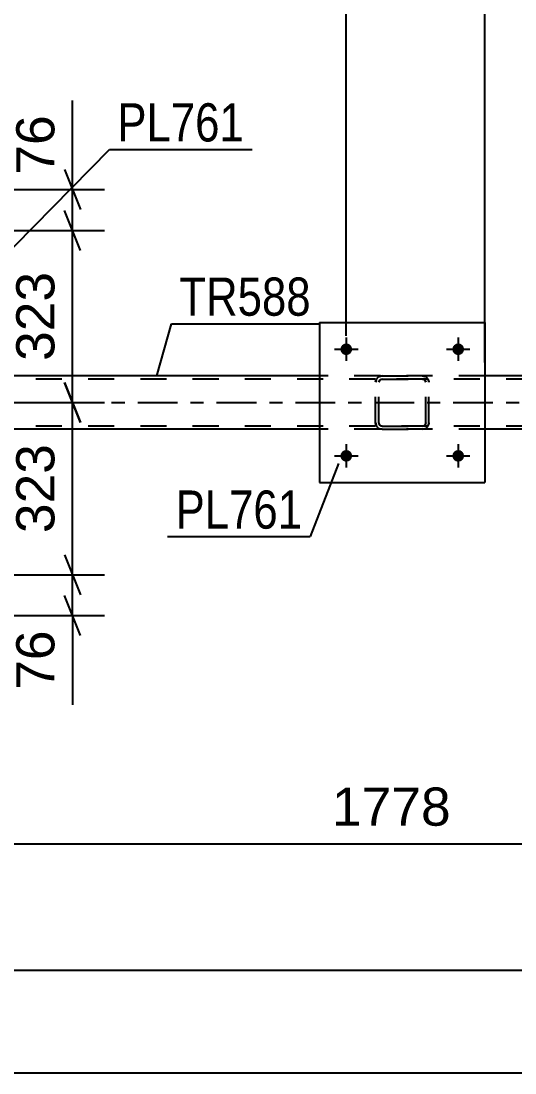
# Model space of a CAD drawing. Header units: millimetres. Extents: x 0 to 841, y 0 to 594.
# Drawn here: x 130.5 to 167.6, y 468.2 to 547.1 of the extents above; entities that cross this region are included whole.
import ezdxf

# ---------------------------------------------------------------- set-up
doc = ezdxf.new("R2010")
doc.units = ezdxf.units.MM
doc.linetypes.add('DXK_LINE_DOT2', pattern=[3.9198, 1.9599, -1.9599])
doc.linetypes.add('DXK_LINE_DOT3', pattern=[5.9187, 2.979, -0.9799, 0.9799, -0.9799])
doc.styles.add('Arial', font='arial.ttf', dxfattribs={"height": 0.2})
doc.styles.add('Arial Narrow', font='ARIALN.TTF', dxfattribs={"height": 0.2})

# ---------------------------------------------------------------- blocks, each defined once
blk = doc.blocks.new('Part-203724102-4815 - 4784')
at = {"color": 7, "linetype": 'DXK_LINE_DOT2'}
for p, q in [((733.313, 520.23), (80.081, 520.23)), ((165.315, 520.47), (152.915, 520.47)), ((733.313, 516.71), (80.081, 516.71)), ((165.315, 516.47), (152.915, 516.47))]:
    blk.add_line(p, q, dxfattribs=at)
at = {"color": 2, "linetype": 'Continuous'}
for p, q in [((152.915, 520.47), (125.315, 520.47)), ((191.683, 520.47), (165.315, 520.47)), ((152.915, 516.47), (125.315, 516.47)), ((191.683, 516.47), (165.315, 516.47))]:
    blk.add_line(p, q, dxfattribs=at)
at = {"color": 7, "linetype": 'DXK_LINE_DOT3'}
blk.add_line((80.081, 518.47), (733.313, 518.47), dxfattribs=at)
blk = doc.blocks.new('Part-203724102-4826 - 4784')
at = {"color": 2, "linetype": 'Continuous'}
for p, q in [((152.915, 524.469), (152.915, 512.469)), ((152.915, 524.469), (165.315, 524.469)), ((165.315, 524.469), (165.315, 512.469)), ((152.915, 512.469), (165.315, 512.469))]:
    blk.add_line(p, q, dxfattribs=at)
blk = doc.blocks.new('Part-203724102-4827 - 4784')
at = {"color": 7, "linetype": 'DXK_LINE_DOT2'}
for p, q in [((157.411, 520.433), (157.595, 520.47)), ((157.595, 520.469), (157.411, 520.432)), ((157.595, 520.23), (157.503, 520.212)), ((157.503, 520.211), (157.595, 520.229)), ((157.595, 520.469), (157.595, 520.47)), ((157.595, 520.47), (160.635, 520.47)), ((157.595, 520.469), (160.635, 520.469)), ((157.595, 520.229), (157.595, 520.23)), ((160.635, 520.23), (157.595, 520.23)), ((157.595, 520.229), (160.635, 520.229)), ((160.635, 520.469), (160.635, 520.47)), ((160.635, 520.47), (160.818, 520.433)), ((160.818, 520.432), (160.635, 520.469)), ((160.635, 520.229), (160.635, 520.23)), ((160.727, 520.212), (160.635, 520.23)), ((160.635, 520.229), (160.727, 520.211)), ((157.115, 519.99), (157.151, 520.174)), ((157.151, 520.173), (157.115, 519.989)), ((157.115, 516.949), (157.115, 519.99)), ((157.373, 520.082), (157.355, 519.99)), ((157.355, 519.989), (157.373, 520.081)), ((157.355, 516.949), (157.355, 519.99)), ((157.425, 520.16), (157.373, 520.082)), ((157.373, 520.081), (157.425, 520.159)), ((157.503, 520.212), (157.425, 520.16)), ((157.425, 520.159), (157.503, 520.211)), ((160.804, 520.16), (160.727, 520.212)), ((160.727, 520.211), (160.804, 520.159)), ((160.856, 520.082), (160.804, 520.16)), ((160.804, 520.159), (160.856, 520.081)), ((160.875, 519.99), (160.856, 520.082)), ((160.856, 520.081), (160.875, 519.989)), ((160.875, 516.949), (160.875, 519.99)), ((161.078, 520.174), (161.115, 519.99)), ((161.115, 519.989), (161.078, 520.173)), ((161.115, 516.949), (161.115, 519.99)), ((157.151, 516.766), (157.115, 516.95)), ((157.115, 516.949), (157.151, 516.765)), ((157.355, 516.95), (157.373, 516.858)), ((157.373, 516.857), (157.355, 516.949)), ((157.373, 516.858), (157.425, 516.78)), ((157.425, 516.779), (157.373, 516.857)), ((157.595, 516.47), (157.411, 516.506)), ((157.411, 516.505), (157.595, 516.469)), ((157.425, 516.78), (157.503, 516.728)), ((157.503, 516.727), (157.425, 516.779)), ((157.503, 516.728), (157.595, 516.71)), ((157.595, 516.709), (157.503, 516.727)), ((157.595, 516.709), (157.595, 516.71)), ((157.595, 516.71), (160.635, 516.71)), ((157.595, 516.709), (160.635, 516.709)), ((157.595, 516.469), (157.595, 516.47)), ((157.595, 516.47), (160.635, 516.47)), ((157.595, 516.469), (160.635, 516.469)), ((160.635, 516.71), (160.727, 516.728)), ((160.727, 516.727), (160.635, 516.709)), ((160.635, 516.709), (160.635, 516.71)), ((160.818, 516.506), (160.635, 516.47)), ((160.635, 516.469), (160.818, 516.505)), ((160.635, 516.469), (160.635, 516.47)), ((160.727, 516.728), (160.804, 516.78)), ((160.804, 516.779), (160.727, 516.727)), ((160.804, 516.78), (160.856, 516.858)), ((160.856, 516.857), (160.804, 516.779)), ((160.856, 516.858), (160.875, 516.95)), ((160.875, 516.949), (160.856, 516.857)), ((161.115, 516.95), (161.078, 516.766)), ((161.078, 516.765), (161.115, 516.949))]:
    blk.add_line(p, q, dxfattribs=at)
at = {"color": 7, "linetype": 'DXK_LINE_DOT3'}
blk.add_line((159.115, 518.468), (159.115, 518.471), dxfattribs=at)
at = {"color": 7, "linetype": 'DXK_LINE_DOT2'}
for centre, start, end in [((157.595, 519.99), 112.5, 157.5), ((157.595, 519.989), 112.5, 157.5), ((160.635, 519.99), 22.5, 67.5), ((160.635, 519.989), 22.5, 67.5), ((157.595, 516.95), 202.5, 247.5), ((157.595, 516.949), 202.5, 247.5), ((160.635, 516.95), 292.5, 337.5), ((160.635, 516.949), 292.5, 337.5)]:
    blk.add_arc(centre, 0.48, start, end, dxfattribs=at)
blk = doc.blocks.new('Bolt-203724102-4895 - 4784')
at = {"linetype": 'Continuous'}
for points in [[(155.355, 522.47, -1), (154.475, 522.47, -1)], [(163.755, 522.47, -1), (162.875, 522.47, -1)]]:
    blk.add_hatch(color=1, dxfattribs=at).paths.add_polyline_path(points)
at = {"color": 1, "linetype": 'Continuous'}
for p, q in [((154.915, 523.35), (154.915, 521.59)), ((163.315, 523.35), (163.315, 521.59)), ((154.035, 522.47), (155.795, 522.47)), ((162.435, 522.47), (164.195, 522.47))]:
    blk.add_line(p, q, dxfattribs=at)
blk = doc.blocks.new('Bolt-203724102-4896 - 4784')
at = {"linetype": 'Continuous'}
for points in [[(155.355, 514.47, -1), (154.475, 514.47, -1)], [(163.755, 514.47, -1), (162.875, 514.47, -1)]]:
    blk.add_hatch(color=1, dxfattribs=at).paths.add_polyline_path(points)
at = {"color": 1, "linetype": 'Continuous'}
for p, q in [((154.915, 515.35), (154.915, 513.59)), ((163.315, 515.35), (163.315, 513.59)), ((154.035, 514.47), (155.795, 514.47)), ((162.435, 514.47), (164.195, 514.47))]:
    blk.add_line(p, q, dxfattribs=at)
blk = doc.blocks.new('StraightDimension-203724102-5844 - 4784')
at = {"color": 7, "linetype": 'Continuous'}
blk.add_line((79.441, 468.161), (767.806, 468.161), dxfattribs=at)
blk = doc.blocks.new('StraightDimension-203724102-5113 - 4784')
at = {"color": 7, "linetype": 'Continuous'}
blk.add_line((80.081, 475.877), (767.166, 475.877), dxfattribs=at)
blk = doc.blocks.new('StraightDimension-203724102-6106 - 4784')
at = {"color": 7, "linetype": 'Continuous'}
for p, q in [((122.738, 511.469), (122.738, 482.966)), ((193.843, 511.377), (193.843, 482.966)), ((124.238, 485.966), (121.238, 484.766)), ((192.343, 484.766), (195.343, 485.966)), ((122.738, 485.366), (193.843, 485.366))]:
    blk.add_line(p, q, dxfattribs=at)
at = {"color": 0}
blk.add_wipeout([(163.337, 486.116), (163.337, 490.316), (153.243, 490.316), (153.243, 486.116)], dxfattribs=at)
at = {"color": 3, "style": 'Arial'}
blk.add_text('1778', height=2.8652, dxfattribs=at).set_placement((153.843, 486.716))
blk = doc.blocks.new('StraightDimension-203724102-11002 - 4784')
at = {"color": 7, "linetype": 'Continuous'}
for p, q in [((165.315, 521.47), (165.315, 565.438)), ((193.843, 525.563), (193.843, 565.438)), ((166.815, 551.344), (163.815, 550.144)), ((192.343, 550.144), (195.343, 551.344)), ((165.315, 550.744), (193.843, 550.744))]:
    blk.add_line(p, q, dxfattribs=at)
at = {"color": 0, "linetype": 'Continuous'}
blk.add_wipeout([(193.242, 566.038), (189.042, 566.038), (189.043, 555.944), (193.243, 555.944)], dxfattribs=at)
at = {"color": 0}
blk.add_wipeout([(183.514, 551.494), (183.514, 555.694), (175.643, 555.694), (175.643, 551.494)], dxfattribs=at)
at = {"color": 3, "linetype": 'Continuous', "style": 'Arial'}
blk.add_text('2844', height=2.8652, rotation=90.00021, dxfattribs=at).set_placement((192.643, 556.544))
at = {"color": 3, "style": 'Arial'}
blk.add_text('713', height=2.8652, dxfattribs=at).set_placement((176.243, 552.094))
blk = doc.blocks.new('StraightDimension-203724102-11003 - 4784')
at = {"color": 7, "linetype": 'Continuous'}
for p, q in [((165.315, 521.47), (165.315, 565.438)), ((154.915, 523.47), (154.915, 560.938)), ((153.415, 550.144), (156.415, 551.344)), ((166.815, 551.344), (163.815, 550.144)), ((154.915, 550.744), (165.315, 550.744))]:
    blk.add_line(p, q, dxfattribs=at)
at = {"color": 0}
blk.add_wipeout([(164.05, 551.494), (164.05, 555.694), (156.179, 555.694), (156.179, 551.494)], dxfattribs=at)
at = {"color": 3, "style": 'Arial'}
blk.add_text('260', height=2.8652, dxfattribs=at).set_placement((156.779, 552.094))
at = {"color": 0, "linetype": 'Continuous'}
blk.add_wipeout([(164.715, 566.038), (160.515, 566.038), (160.515, 555.944), (164.715, 555.944)], dxfattribs=at)
at = {"color": 3, "linetype": 'Continuous', "style": 'Arial'}
blk.add_text('2131', height=2.8652, rotation=90.00021, dxfattribs=at).set_placement((164.115, 556.544))
blk = doc.blocks.new('StraightDimension-203724102-11004 - 4784')
at = {"color": 7, "linetype": 'Continuous'}
for p, q in [((125.315, 523.47), (125.315, 575.638)), ((154.915, 523.47), (154.915, 560.938)), ((126.815, 551.344), (123.815, 550.144)), ((153.415, 550.144), (156.415, 551.344)), ((125.315, 550.744), (154.915, 550.744))]:
    blk.add_line(p, q, dxfattribs=at)
at = {"color": 0}
blk.add_wipeout([(144.05, 551.494), (144.05, 555.694), (136.179, 555.694), (136.179, 551.494)], dxfattribs=at)
at = {"color": 3, "style": 'Arial'}
blk.add_text('740', height=2.8652, dxfattribs=at).set_placement((136.779, 552.094))
at = {"color": 0, "linetype": 'Continuous'}
blk.add_wipeout([(154.315, 561.538), (150.115, 561.538), (150.115, 551.444), (154.315, 551.444)], dxfattribs=at)
at = {"color": 3, "linetype": 'Continuous', "style": 'Arial'}
blk.add_text('1871', height=2.8652, rotation=90.00021, dxfattribs=at).set_placement((153.715, 552.044))
blk = doc.blocks.new('StraightDimension-203724102-15238 - 4784')
at = {"color": 7, "linetype": 'Continuous'}
for p, q in [((134.366, 534.452), (134.366, 541.149)), ((134.366, 534.452), (134.366, 541.149)), ((133.766, 535.952), (134.966, 532.952)), ((117.031, 534.452), (136.766, 534.452)), ((134.366, 531.393), (134.366, 534.452)), ((134.966, 529.893), (133.766, 532.893)), ((121.578, 531.393), (136.766, 531.393))]:
    blk.add_line(p, q, dxfattribs=at)
at = {"color": 0}
blk.add_wipeout([(133.616, 540.624), (129.416, 540.624), (129.416, 534.977), (133.616, 534.977)], dxfattribs=at)
at = {"color": 3, "style": 'Arial'}
blk.add_text('76', height=2.8652, rotation=90.00021, dxfattribs=at).set_placement((133.016, 535.577))
blk = doc.blocks.new('StraightDimension-203724102-15239 - 4784')
at = {"color": 7, "linetype": 'Continuous'}
for p, q in [((134.966, 529.893), (133.766, 532.893)), ((121.578, 531.393), (136.766, 531.393)), ((134.366, 518.47), (134.366, 531.393)), ((133.766, 519.97), (134.966, 516.97)), ((121.578, 518.47), (136.766, 518.47))]:
    blk.add_line(p, q, dxfattribs=at)
at = {"color": 0}
blk.add_wipeout([(133.616, 528.867), (129.416, 528.867), (129.416, 520.996), (133.616, 520.996)], dxfattribs=at)
at = {"color": 3, "style": 'Arial'}
blk.add_text('323', height=2.8652, rotation=90.00021, dxfattribs=at).set_placement((133.016, 521.596))
blk = doc.blocks.new('StraightDimension-203724102-15240 - 4784')
at = {"color": 7, "linetype": 'Continuous'}
for p, q in [((134.966, 516.97), (133.766, 519.97)), ((121.578, 518.47), (136.766, 518.47)), ((134.366, 505.547), (134.366, 518.47)), ((133.766, 507.047), (134.966, 504.047)), ((121.578, 505.547), (136.766, 505.547))]:
    blk.add_line(p, q, dxfattribs=at)
at = {"color": 0}
blk.add_wipeout([(133.616, 515.944), (129.416, 515.944), (129.416, 508.073), (133.616, 508.073)], dxfattribs=at)
at = {"color": 3, "style": 'Arial'}
blk.add_text('323', height=2.8652, rotation=90.00021, dxfattribs=at).set_placement((133.016, 508.673))
blk = doc.blocks.new('StraightDimension-203724102-15241 - 4784')
at = {"color": 7, "linetype": 'Continuous'}
for p, q in [((133.766, 507.047), (134.966, 504.047)), ((121.578, 505.547), (136.766, 505.547)), ((134.366, 502.488), (134.366, 505.547)), ((134.966, 500.988), (133.766, 503.988)), ((117.031, 502.488), (136.766, 502.488)), ((134.366, 502.488), (134.366, 495.79)), ((134.366, 502.488), (134.366, 495.79))]:
    blk.add_line(p, q, dxfattribs=at)
at = {"color": 0}
blk.add_wipeout([(133.616, 501.963), (129.416, 501.963), (129.416, 496.315), (133.616, 496.315)], dxfattribs=at)
at = {"color": 3, "style": 'Arial'}
blk.add_text('76', height=2.8652, rotation=90.00021, dxfattribs=at).set_placement((133.016, 496.915))
blk = doc.blocks.new('Mark-203724102-4811 - 4784')
at = {"color": 30, "linetype": 'Continuous'}
for p, q in [((140.703, 520.47), (141.793, 524.39)), ((141.793, 524.39), (152.857, 524.39))]:
    blk.add_line(p, q, dxfattribs=at)
at = {"color": 0}
blk.add_wipeout([(152.257, 524.99), (152.257, 527.99), (142.393, 527.99), (142.393, 524.99)], dxfattribs=at)
blk.add_wipeout([(152.257, 524.99), (152.257, 527.99), (142.393, 527.99), (142.393, 524.99)], dxfattribs=at)
at = {"color": 3, "style": 'Arial Narrow'}
blk.add_text('TR588', height=2.8633, dxfattribs=at).set_placement((142.393, 524.99))
blk = doc.blocks.new('Mark-203724102-4816 - 4784')
at = {"color": 30, "linetype": 'Continuous'}
for p, q in [((123.502, 523.57), (137.139, 537.465)), ((137.139, 537.465), (147.843, 537.465))]:
    blk.add_line(p, q, dxfattribs=at)
at = {"color": 0}
blk.add_wipeout([(147.243, 538.065), (147.243, 541.065), (137.739, 541.065), (137.739, 538.065)], dxfattribs=at)
blk.add_wipeout([(147.243, 538.065), (147.243, 541.065), (137.739, 541.065), (137.739, 538.065)], dxfattribs=at)
at = {"color": 3, "style": 'Arial Narrow'}
blk.add_text('PL761', height=2.8633, dxfattribs=at).set_placement((137.739, 538.065))
blk = doc.blocks.new('Mark-203724102-4822 - 4784')
at = {"color": 30, "linetype": 'Continuous'}
for p in [(154.329, 513.902), (141.507, 508.409)]:
    blk.add_line(p, (152.21, 508.409), dxfattribs=at)
at = {"color": 0}
blk.add_wipeout([(151.61, 509.009), (151.61, 512.009), (142.107, 512.009), (142.107, 509.009)], dxfattribs=at)
blk.add_wipeout([(151.61, 509.009), (151.61, 512.009), (142.107, 512.009), (142.107, 509.009)], dxfattribs=at)
at = {"color": 3, "style": 'Arial Narrow'}
blk.add_text('PL761', height=2.8633, dxfattribs=at).set_placement((142.107, 509.009))

msp = doc.modelspace()

# ---------------------------------------------------------------- block references
for name in ['Part-203724102-4826 - 4784', 'Bolt-203724102-4895 - 4784', 'Part-203724102-4815 - 4784', 'Part-203724102-4827 - 4784', 'Bolt-203724102-4896 - 4784', 'StraightDimension-203724102-5844 - 4784']:
    msp.add_blockref(name, (0, 0))

# ---------------------------------------------------------------- next in the draw order: block references
for name in ['StraightDimension-203724102-11002 - 4784', 'StraightDimension-203724102-5113 - 4784']:
    msp.add_blockref(name, (0, 0))

# ---------------------------------------------------------------- next in the draw order: block references
for name in ['StraightDimension-203724102-11003 - 4784', 'StraightDimension-203724102-6106 - 4784']:
    msp.add_blockref(name, (0, 0))

# ---------------------------------------------------------------- next in the draw order: block references
for name in ['StraightDimension-203724102-11004 - 4784', 'Mark-203724102-4822 - 4784']:
    msp.add_blockref(name, (0, 0))

# ---------------------------------------------------------------- next in the draw order: block references
for name in ['StraightDimension-203724102-15238 - 4784', 'Mark-203724102-4811 - 4784']:
    msp.add_blockref(name, (0, 0))

# ---------------------------------------------------------------- next in the draw order: block references
msp.add_blockref('StraightDimension-203724102-15239 - 4784', (0, 0))

# ---------------------------------------------------------------- next in the draw order: block references
for name in ['Mark-203724102-4816 - 4784', 'StraightDimension-203724102-15240 - 4784']:
    msp.add_blockref(name, (0, 0))

# ---------------------------------------------------------------- next in the draw order: block references
msp.add_blockref('StraightDimension-203724102-15241 - 4784', (0, 0))

doc.saveas('drawing.dxf')
